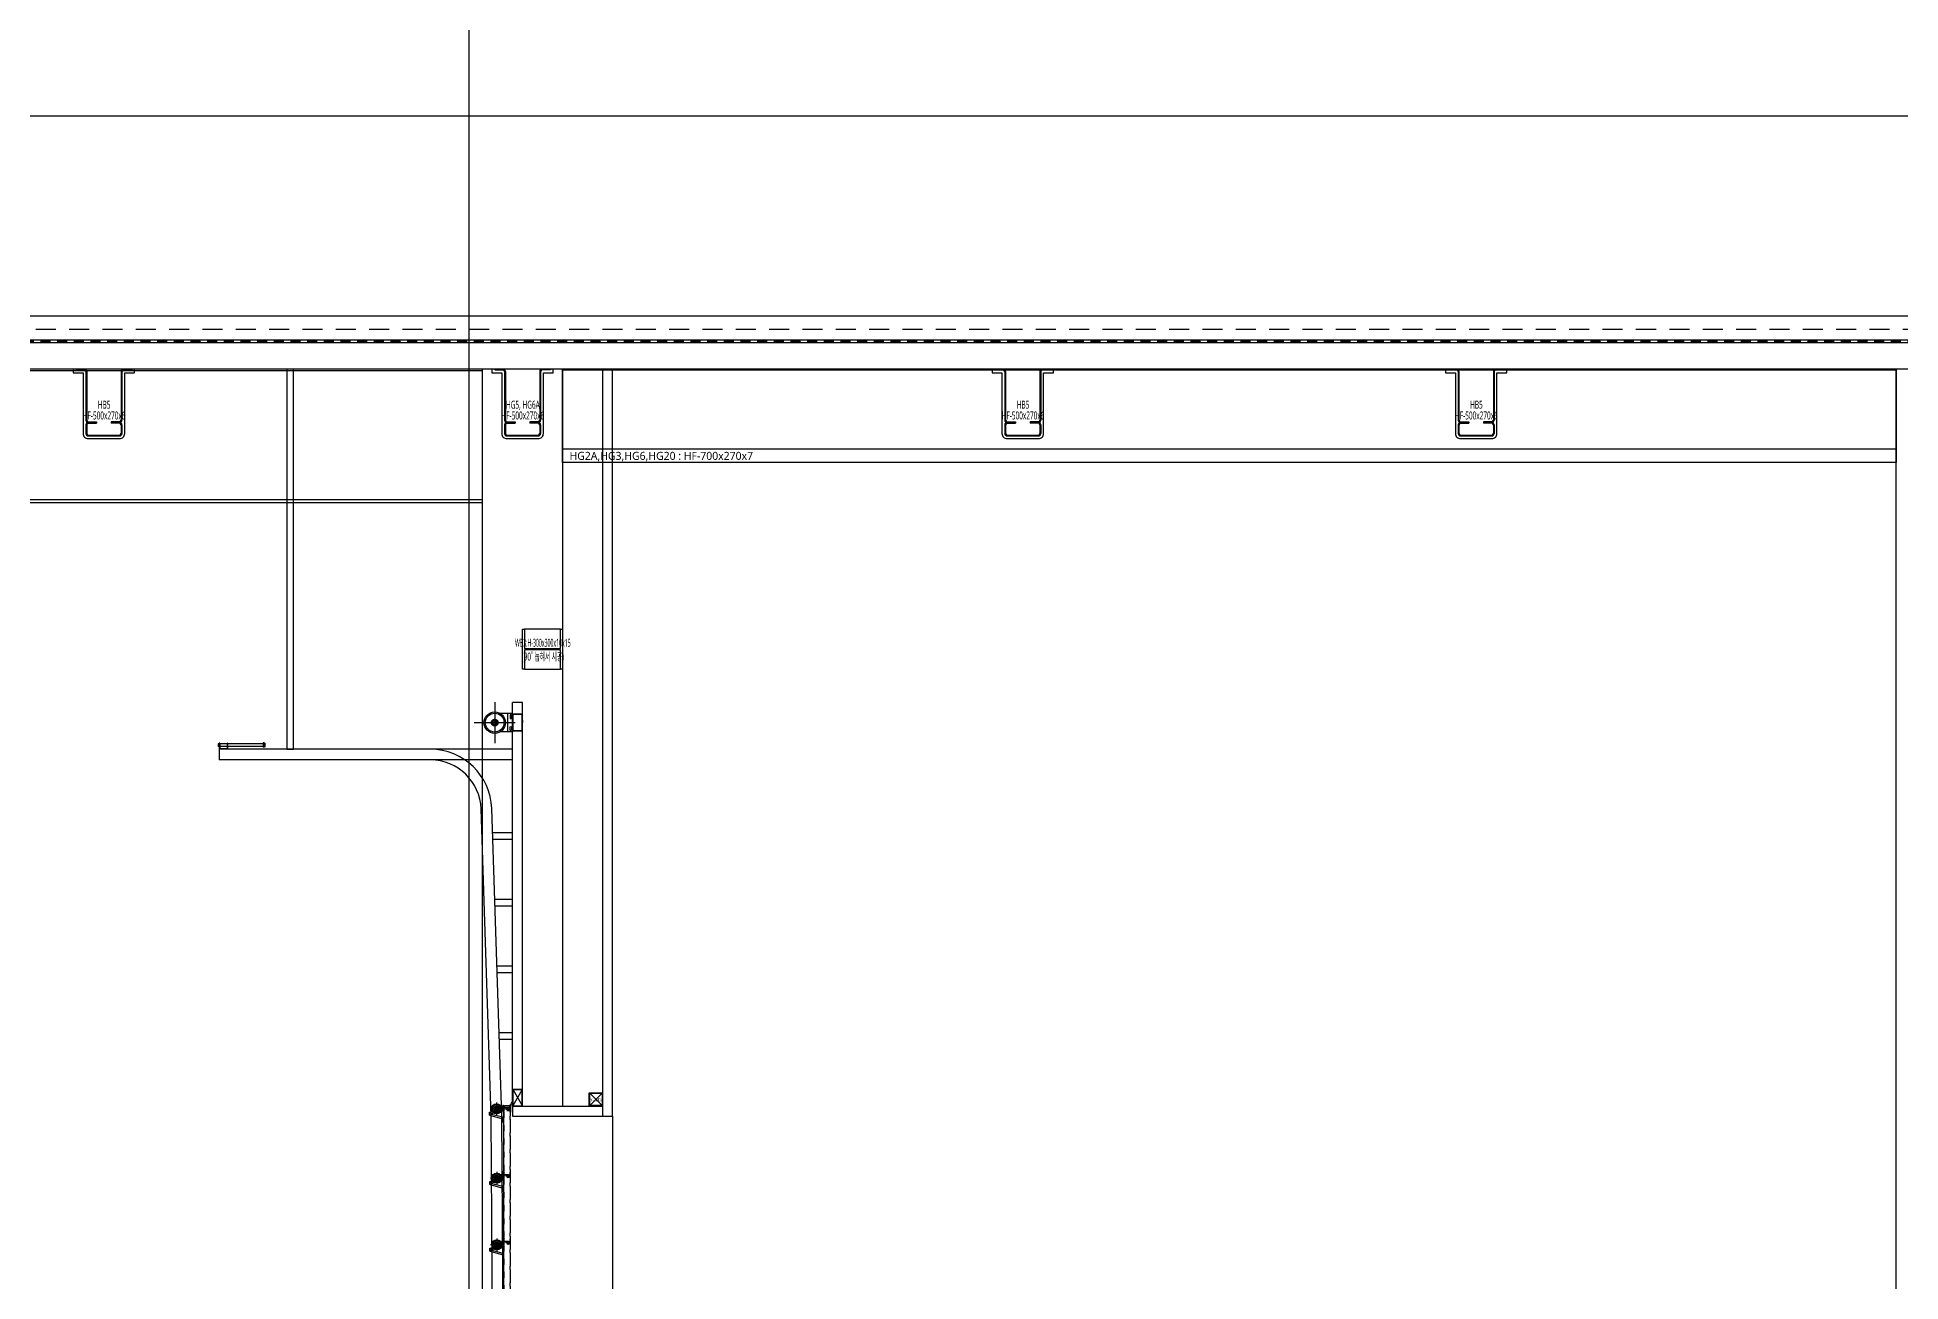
# Model space of a CAD drawing. Header units: millimetres. Extents: x 35054840 to 35483341, y -1288013 to -991013.
# Drawn here: x 35306497 to 35320471, y -1184534 to -1175205 of the extents above; entities that cross this region are included whole.
import ezdxf
from ezdxf.enums import TextEntityAlignment as Align

# ---------------------------------------------------------------- set-up
doc = ezdxf.new("R2010")
doc.units = ezdxf.units.MM
doc.header["$LTSCALE"] = 1000
doc.header["$MEASUREMENT"] = 0
doc.header["$PDSIZE"] = -10
for name, pattern in [('CEN', [62, 60, -1, 0, -1]), ('CONTIN', [0]), ('HID', [2.5, 1.5, -1]), ('HIDDEN', [2, 1, -1])]:
    doc.linetypes.add(name, pattern=pattern)
doc.layers.get('0').update_dxf_attribs({"linetype": 'CONTINUOUS'})
doc.layers.get('Defpoints').update_dxf_attribs({"color": 161, "linetype": 'CONTINUOUS'})
for name, color, linetype in [('0 그라스울패널', 7, 'CONTINUOUS'), ('1', 1, 'CONTIN'), ('8', 8, 'CONTINUOUS'), ('cen', 1, 'CONTINUOUS'), ('con', 2, 'CONTINUOUS'), ('DIM', 7, 'CONTINUOUS'), ('ELE-8', 8, 'CONTINUOUS'), ('ELE5', 254, 'CONTINUOUS'), ('ELE6', 8, 'CONTINUOUS'), ('FIN(내화피복)', 8, 'CONTINUOUS'), ('FIN(아스콘)', 3, 'CONTINUOUS'), ('FIN(패널-T75 글라스울)', 6, 'CONTINUOUS'), ('HF', 3, 'CONTINUOUS'), ('ohdoor-1', 5, 'CONTINUOUS'), ('PANEL', 9, 'CONTINUOUS'), ('S-SBEAM-HF', 4, 'CONTINUOUS'), ('S-SGIRDER-HF', 3, 'CONTINUOUS'), ('SASAC 도면번호', 6, 'CONTINUOUS'), ('STEEL', 5, 'CONTINUOUS'), ('stl', 3, 'CONTINUOUS'), ('WID', 7, 'CONTINUOUS'), ('wire-meshes', 1, 'CONTINUOUS'), ('XR-단면도$0$㈜SE&C 기둥', 2, 'CONTINUOUS'), ('방수', 8, 'HIDDEN'), ('오버헤드 FR', 7, 'CONTINUOUS')]:
    doc.layers.add(name, color=color, linetype=linetype)
doc.styles.add('TE', font='malgun_0.ttf')

# ---------------------------------------------------------------- blocks, each defined once
blk = doc.blocks.new('sdfsgdfdfg')
at = {"layer": 'cen', "ltscale": 0.1}
blk.add_line((34667649, -327809), (34667649, -240916), dxfattribs=at)
at = {"layer": 'cen', "ltscale": 5}
blk.add_line((34536435, -250709), (34739302, -250709), dxfattribs=at)
blk = doc.blocks.new('종단면도_지붕')
at = {"ltscale": 0.1}
h = blk.add_hatch(dxfattribs=at)
h.set_pattern_fill('ANSI31', color=256)
h.set_pattern_definition([(45, (0, 0), (-0.0883883476483, 0.0883883476483), [])])
edge = h.paths.add_edge_path()
edge.add_line((34423660, -251809), (34442535, -251809))
edge.add_line((34442535, -251908), (34442535, -251809))
edge.add_line((34442535, -251908), (34442935, -251908))
edge.add_line((34442935, -251908), (34442935, -251809))
edge.add_line((34442935, -251809), (34528395, -251809))
at = {"layer": 'con', "ltscale": 0.1}
for points in [[(34528735, -251039), (34528735, -250309), (34528935, -250309), (34528935, -253009), (34528635, -253009), (34528635, -252209), (34422985, -252209), (34422985, -250359), (34423185, -250359), (34423185, -251039)], [(34423185, -251167), (34423185, -252009), (34528735, -252009), (34528735, -251167)]]:
    blk.add_lwpolyline(points, dxfattribs=at)
at = {"layer": 'ELE-8', "ltscale": 0.1}
for points in [[(34423206, -250309), (34528735, -250309)], [(34423225, -251989), (34528695, -251989)]]:
    blk.add_lwpolyline(points, dxfattribs=at)
at = {"layer": 'FIN(아스콘)'}
blk.add_lwpolyline([(34423205, -251809), (34442535, -251809), (34442535, -251908), (34442935, -251908), (34442935, -251809), (34528395, -251809), (34528395, -251909), (34528595, -251909), (34528595, -251809), (34528715, -251809)], dxfattribs=at)
at = {"layer": 'wire-meshes', "linetype": 'HID', "ltscale": 0.1}
blk.add_lwpolyline([(34442935, -251909), (34528395, -251909)], dxfattribs=at)
at = {"layer": '방수', "linetype": 'HID', "ltscale": 0.05}
blk.add_lwpolyline([(34423195, -251974), (34423220, -251999), (34528700, -251999), (34528725, -251974), (34528725, -251173)], dxfattribs=at)
blk = doc.blocks.new('*U181')
at = {"layer": 'ELE6', "ltscale": 0.1}
for p, q in [((16275, -12), (0, -12)), ((16275, -980), (0, -980))]:
    blk.add_line(p, q, dxfattribs=at)
blk.add_lwpolyline([(0, -1000), (16275, -1000), (16275, 0), (0, 0)], close=True, dxfattribs=at)
blk = doc.blocks.new('*U183')
at = {"layer": 'ELE6', "ltscale": 0.1}
for p, q in [((10000, -7), (0, -7)), ((10000, -600), (0, -600))]:
    blk.add_line(p, q, dxfattribs=at)
blk.add_lwpolyline([(10000, -700), (0, -700), (0, 0), (10000, 0)], close=True, dxfattribs=at)
at = {"layer": 'Defpoints', "style": 'TE'}
blk.add_text('HG2A,HG3,HG6,HG20 : HF-700x270x7', height=60, dxfattribs=at).set_placement((740, -650), align=Align.MIDDLE_CENTER)
blk = doc.blocks.new('*U58')
at = {"layer": 'Defpoints'}
blk.add_point((0, 0), dxfattribs=at)
at = {"layer": 'HF', "color": 0, "linetype": 'ByBlock'}
for p, q in [((-209, 0), (-147, 0)), ((-209, 0), (-209, -6)), ((209, 0), (147, 0)), ((209, 0), (209, -6)), ((-209, -6), (-147, -6)), ((-135, -18), (-135, -382)), ((-129, -18), (-129, -382)), ((129, -18), (129, -382)), ((135, -18), (135, -382)), ((209, -6), (147, -6)), ((-135, -418), (-135, -482)), ((-129, -418), (-129, -482)), ((-117, -394), (-55, -394)), ((-117, -400), (-55, -400)), ((-117, -406), (-55, -406)), ((-55, -394), (-55, -400)), ((-55, -400), (-55, -406)), ((117, -394), (55, -394)), ((55, -394), (55, -400)), ((117, -400), (55, -400)), ((55, -400), (55, -406)), ((117, -406), (55, -406)), ((129, -418), (129, -482)), ((135, -418), (135, -482)), ((-117, -494), (117, -494)), ((-117, -500), (117, -500))]:
    blk.add_line(p, q, dxfattribs=at)
for centre, radius, start, end in [((-147, -18), 18, 0, 90), ((-147, -18), 12, 0, 90), ((147, -18), 18, 90, 180), ((147, -18), 12, 90, 180), ((-117, -382), 18, 180, 270), ((-117, -418), 18, 90, 180), ((-117, -382), 12, 180, 270), ((-117, -418), 12, 90, 180), ((117, -382), 12, 270, 360), ((117, -382), 18, 270, 360), ((117, -418), 18, 0, 90), ((117, -418), 12, 0, 90), ((-117, -482), 18, 180, 270), ((-117, -482), 12, 180, 270), ((117, -482), 12, 270, 360), ((117, -482), 18, 270, 360)]:
    blk.add_arc(centre, radius, start, end, dxfattribs=at)
blk = doc.blocks.new('HB5')
at = {"layer": 'S-SBEAM-HF'}
blk.add_blockref('*U58', (0, 0), dxfattribs=at)
at = {"layer": 'Defpoints', "style": 'TE', "width": 0.5}
for s, p in [('HB5', (2, -266)), ('HF-500x270x6', (2, -347))]:
    blk.add_text(s, height=60, dxfattribs=at).set_placement(p, align=Align.MIDDLE_CENTER)
blk = doc.blocks.new('*U45')
at = {"layer": 'Defpoints'}
blk.add_point((0, 0), dxfattribs=at)
at = {"layer": 'HF', "color": 0, "linetype": 'ByBlock'}
for p, q in [((-209, 0), (-147, 0)), ((-209, 0), (-209, -6)), ((209, 0), (147, 0)), ((209, 0), (209, -6)), ((-209, -6), (-147, -6)), ((-135, -18), (-135, -382)), ((-129, -18), (-129, -382)), ((129, -18), (129, -382)), ((135, -18), (135, -382)), ((209, -6), (147, -6)), ((-135, -418), (-135, -482)), ((-129, -418), (-129, -482)), ((-117, -394), (-55, -394)), ((-117, -400), (-55, -400)), ((-117, -406), (-55, -406)), ((-55, -394), (-55, -400)), ((-55, -400), (-55, -406)), ((117, -394), (55, -394)), ((55, -394), (55, -400)), ((117, -400), (55, -400)), ((55, -400), (55, -406)), ((117, -406), (55, -406)), ((129, -418), (129, -482)), ((135, -418), (135, -482)), ((-117, -494), (117, -494)), ((-117, -500), (117, -500))]:
    blk.add_line(p, q, dxfattribs=at)
for centre, radius, start, end in [((-147, -18), 18, 0, 90), ((-147, -18), 12, 0, 90), ((147, -18), 18, 90, 180), ((147, -18), 12, 90, 180), ((-117, -382), 18, 180, 270), ((-117, -418), 18, 90, 180), ((-117, -382), 12, 180, 270), ((-117, -418), 12, 90, 180), ((117, -382), 12, 270, 360), ((117, -382), 18, 270, 360), ((117, -418), 18, 0, 90), ((117, -418), 12, 0, 90), ((-117, -482), 18, 180, 270), ((-117, -482), 12, 180, 270), ((117, -482), 12, 270, 360), ((117, -482), 18, 270, 360)]:
    blk.add_arc(centre, radius, start, end, dxfattribs=at)
blk = doc.blocks.new('HG5')
at = {"layer": 'S-SGIRDER-HF', "ltscale": 0.1}
blk.add_blockref('*U45', (0, 0), dxfattribs=at)
at = {"layer": 'Defpoints', "style": 'TE', "width": 0.5}
for s, p in [('HG5, HG6A', (2, -266)), ('HF-500x270x6', (2, -347))]:
    blk.add_text(s, height=60, dxfattribs=at).set_placement(p, align=Align.MIDDLE_CENTER)
blk = doc.blocks.new('*U276')
at = {"layer": 'Defpoints'}
for p, q in [((-150, 135), (-150, -135)), ((-5, 0), (5, 0)), ((150, -135), (150, 135))]:
    blk.add_line(p, q, dxfattribs=at)
at = {"layer": 'STEEL', "color": 0, "linetype": 'ByBlock', "ltscale": 0.5}
for p, q in [((-5, 135), (-150, 135)), ((-5, -135), (-5, 135)), ((150, 135), (5, 135)), ((5, 135), (5, -135)), ((-150, -135), (-5, -135)), ((5, -135), (150, -135))]:
    blk.add_line(p, q, dxfattribs=at)
for points in [[(-150, 135), (-150, 150), (150, 150), (150, 135)], [(150, -135), (150, -150), (-150, -150), (-150, -135)]]:
    blk.add_lwpolyline(points, dxfattribs=at)
blk = doc.blocks.new('WB3')
at = {"layer": 'stl', "rotation": 90}
blk.add_blockref('*U276', (0, 0), dxfattribs=at)
at = {"layer": 'Defpoints', "style": 'TE'}
for s, width, p in [('WB3:H-300x300x10x15', 0.4, (2, 49)), ('(90˚ 눕혀서 시공)', 0.5, (2, -55))]:
    blk.add_text(s, height=60, dxfattribs=dict(at, width=width)).set_placement(p, align=Align.MIDDLE_CENTER)
blk = doc.blocks.new('*X40')
at = {"color": 0}
for p, q in [((112, 375), (114, 377)), ((112, 375), (114, 377)), ((112, 375), (114, 377)), ((112, 375), (114, 377)), ((112, 375), (114, 377)), ((112, 376), (114, 377)), ((112, 376), (113, 377)), ((112, 376), (113, 377)), ((112, 376), (113, 377)), ((112, 376), (113, 377)), ((112, 376), (113, 377)), ((112, 377), (113, 377)), ((114, 375), (112, 377)), ((114, 375), (112, 377)), ((114, 375), (112, 376)), ((114, 375), (112, 376)), ((114, 375), (112, 376)), ((114, 375), (112, 376)), ((113, 375), (112, 376)), ((113, 375), (112, 376)), ((113, 375), (112, 375)), ((113, 375), (112, 375)), ((113, 375), (112, 375)), ((112, 375), (112, 375)), ((113, 375), (116, 377)), ((113, 375), (115, 377)), ((113, 375), (115, 377)), ((113, 375), (115, 377)), ((113, 375), (115, 377)), ((113, 375), (115, 377)), ((115, 375), (113, 377)), ((115, 375), (113, 377)), ((115, 375), (113, 377)), ((115, 375), (113, 377)), ((115, 375), (113, 377)), ((115, 375), (113, 377)), ((114, 375), (116, 377)), ((114, 375), (116, 377)), ((114, 375), (116, 377)), ((114, 375), (116, 377)), ((114, 375), (116, 377)), ((117, 375), (114, 377)), ((116, 375), (114, 377)), ((116, 375), (114, 377)), ((116, 375), (114, 377)), ((116, 375), (114, 377)), ((116, 375), (114, 377)), ((115, 375), (117, 377)), ((115, 375), (117, 377)), ((115, 375), (117, 377)), ((115, 375), (117, 377)), ((115, 375), (117, 377)), ((115, 375), (117, 377)), ((117, 375), (115, 377)), ((117, 375), (115, 377)), ((117, 375), (115, 377)), ((117, 375), (115, 377)), ((117, 375), (115, 377)), ((116, 375), (119, 377)), ((116, 375), (118, 377)), ((116, 375), (118, 377)), ((116, 375), (118, 377)), ((116, 375), (118, 377)), ((116, 375), (118, 377)), ((118, 375), (116, 377)), ((118, 375), (116, 377)), ((118, 375), (116, 377)), ((118, 375), (116, 377)), ((118, 375), (116, 377)), ((118, 375), (116, 377)), ((117, 375), (119, 377)), ((117, 375), (119, 377)), ((117, 375), (119, 377)), ((117, 375), (119, 377)), ((117, 375), (119, 377)), ((120, 375), (117, 377)), ((119, 375), (117, 377)), ((119, 375), (117, 377)), ((119, 375), (117, 377)), ((119, 375), (117, 377)), ((119, 375), (117, 377)), ((118, 375), (120, 377)), ((118, 375), (120, 377)), ((118, 375), (120, 377)), ((118, 375), (120, 377)), ((118, 375), (120, 377)), ((118, 375), (120, 377)), ((120, 375), (118, 377)), ((120, 375), (118, 377)), ((120, 375), (118, 377)), ((120, 375), (118, 377)), ((120, 375), (118, 377)), ((119, 375), (122, 377)), ((119, 375), (121, 377)), ((119, 375), (121, 377)), ((119, 375), (121, 377)), ((119, 375), (121, 377)), ((119, 375), (121, 377)), ((121, 375), (119, 377)), ((121, 375), (119, 377)), ((121, 375), (119, 377)), ((121, 375), (119, 377)), ((121, 375), (119, 377)), ((121, 375), (119, 377)), ((120, 375), (122, 377)), ((120, 375), (122, 377)), ((120, 375), (122, 377)), ((120, 375), (122, 377)), ((120, 375), (122, 377)), ((123, 375), (120, 377)), ((122, 375), (120, 377)), ((122, 375), (120, 377)), ((122, 375), (120, 377)), ((122, 375), (120, 377)), ((122, 375), (120, 377)), ((121, 375), (123, 377)), ((121, 375), (123, 377)), ((121, 375), (123, 377)), ((121, 375), (123, 377)), ((121, 375), (123, 377)), ((121, 375), (123, 377)), ((123, 375), (121, 377)), ((123, 375), (121, 377)), ((123, 375), (121, 377)), ((123, 375), (121, 377)), ((123, 375), (121, 377)), ((122, 375), (125, 377)), ((122, 375), (124, 377)), ((122, 375), (124, 377)), ((122, 375), (124, 377)), ((122, 375), (124, 377)), ((122, 375), (124, 377)), ((124, 375), (122, 377)), ((124, 375), (122, 377)), ((124, 375), (122, 377)), ((124, 375), (122, 377)), ((124, 375), (122, 377)), ((124, 375), (122, 377)), ((123, 375), (125, 377)), ((123, 375), (125, 377)), ((123, 375), (125, 377)), ((123, 375), (125, 377)), ((123, 375), (125, 377)), ((126, 375), (123, 377)), ((125, 375), (123, 377)), ((125, 375), (123, 377)), ((125, 375), (123, 377)), ((125, 375), (123, 377)), ((125, 375), (123, 377)), ((124, 375), (126, 377)), ((124, 375), (126, 377)), ((124, 375), (126, 377)), ((124, 375), (126, 377)), ((124, 375), (126, 377)), ((124, 375), (126, 377)), ((126, 375), (124, 377)), ((126, 375), (124, 377)), ((126, 375), (124, 377)), ((126, 375), (124, 377)), ((126, 375), (124, 377)), ((125, 375), (127, 377)), ((125, 375), (127, 377)), ((125, 375), (127, 377)), ((125, 375), (127, 377)), ((125, 375), (127, 377)), ((125, 375), (128, 377)), ((127, 375), (125, 377)), ((127, 375), (125, 377)), ((127, 375), (125, 377)), ((127, 375), (125, 377)), ((127, 375), (125, 377)), ((127, 375), (125, 377)), ((126, 375), (128, 377)), ((126, 375), (128, 377)), ((126, 375), (128, 377)), ((126, 375), (128, 377)), ((126, 375), (128, 377)), ((128, 375), (126, 377)), ((128, 375), (126, 377)), ((128, 375), (126, 377)), ((128, 375), (126, 377)), ((128, 375), (126, 377)), ((129, 375), (126, 377)), ((127, 375), (129, 377)), ((127, 375), (129, 377)), ((127, 375), (129, 377)), ((127, 375), (129, 377)), ((127, 375), (129, 377)), ((127, 375), (129, 377)), ((129, 375), (127, 377)), ((129, 375), (127, 377)), ((129, 375), (127, 377)), ((129, 375), (127, 377)), ((129, 375), (127, 377)), ((128, 375), (130, 377)), ((128, 375), (130, 377)), ((128, 375), (130, 377)), ((128, 375), (130, 377)), ((128, 375), (130, 377)), ((130, 375), (128, 377)), ((130, 375), (128, 377)), ((130, 375), (128, 377)), ((130, 375), (128, 377)), ((130, 375), (128, 377)), ((130, 375), (128, 377)), ((129, 375), (131, 377)), ((129, 375), (131, 377)), ((129, 375), (131, 377)), ((129, 375), (131, 377)), ((129, 375), (131, 377)), ((129, 375), (131, 377)), ((131, 375), (129, 377)), ((131, 375), (129, 377)), ((131, 375), (129, 377)), ((131, 375), (129, 377)), ((131, 375), (129, 377)), ((132, 375), (129, 377)), ((130, 375), (132, 377)), ((130, 375), (132, 377)), ((130, 375), (132, 377)), ((130, 375), (132, 377)), ((130, 375), (132, 377)), ((130, 375), (132, 377)), ((132, 375), (130, 377)), ((132, 375), (130, 377)), ((132, 375), (130, 377)), ((132, 375), (130, 377)), ((132, 375), (130, 377)), ((131, 375), (133, 377)), ((131, 375), (133, 377)), ((131, 375), (133, 377)), ((131, 375), (133, 377)), ((131, 375), (133, 377)), ((133, 375), (131, 377)), ((133, 375), (131, 377)), ((133, 375), (131, 377)), ((133, 375), (131, 377)), ((133, 375), (131, 377)), ((133, 375), (131, 377)), ((132, 375), (134, 377)), ((132, 375), (134, 377)), ((132, 375), (134, 377)), ((132, 375), (134, 377)), ((132, 375), (134, 377)), ((132, 375), (134, 377)), ((134, 375), (132, 377)), ((134, 375), (132, 377)), ((134, 375), (132, 377)), ((134, 375), (132, 377)), ((134, 375), (132, 377)), ((135, 375), (132, 377)), ((133, 375), (135, 377)), ((133, 375), (135, 377)), ((133, 375), (135, 377)), ((133, 375), (135, 377)), ((133, 375), (135, 377)), ((133, 375), (135, 377)), ((135, 375), (133, 377)), ((135, 375), (133, 377)), ((135, 375), (133, 377)), ((135, 375), (133, 377)), ((135, 375), (133, 377)), ((134, 375), (136, 377)), ((134, 375), (136, 377)), ((134, 375), (136, 377)), ((134, 375), (136, 377)), ((134, 375), (136, 377)), ((136, 375), (134, 377)), ((136, 375), (134, 377)), ((136, 375), (134, 377)), ((136, 375), (134, 377)), ((136, 375), (134, 377)), ((136, 375), (134, 377)), ((135, 375), (137, 377)), ((135, 375), (137, 377)), ((135, 375), (137, 377)), ((135, 375), (137, 377)), ((137, 375), (135, 377)), ((137, 375), (135, 377)), ((137, 375), (135, 377)), ((137, 375), (135, 377)), ((137, 375), (135, 377)), ((137, 375), (135, 377)), ((135, 375), (137, 376)), ((135, 375), (137, 376)), ((137, 376), (136, 377)), ((137, 376), (136, 377)), ((137, 376), (136, 377)), ((137, 376), (136, 377)), ((137, 376), (136, 377)), ((136, 375), (137, 376)), ((136, 375), (137, 376)), ((136, 375), (137, 376)), ((136, 375), (137, 376)), ((136, 375), (137, 375)), ((136, 375), (137, 375)), ((137, 376), (137, 377)), ((137, 377), (137, 377)), ((137, 375), (137, 375)), ((137, 375), (137, 375))]:
    blk.add_line(p, q, dxfattribs=at)
blk = doc.blocks.new('*X39')
at = {"color": 0}
for p, q in [((587, 375), (589, 377)), ((587, 375), (589, 377)), ((587, 375), (589, 377)), ((587, 375), (589, 377)), ((587, 375), (589, 377)), ((587, 375), (588, 377)), ((587, 375), (588, 377)), ((587, 376), (588, 377)), ((587, 376), (588, 377)), ((587, 376), (588, 377)), ((587, 376), (588, 377)), ((587, 376), (587, 377)), ((587, 377), (587, 377)), ((587, 377), (587, 377)), ((589, 375), (587, 377)), ((589, 375), (587, 377)), ((589, 375), (587, 377)), ((589, 375), (587, 377)), ((589, 375), (587, 377)), ((589, 375), (587, 376)), ((588, 375), (587, 376)), ((588, 375), (587, 376)), ((588, 375), (587, 376)), ((588, 375), (587, 376)), ((588, 375), (587, 375)), ((587, 375), (587, 375)), ((587, 375), (587, 375)), ((587, 375), (587, 375)), ((587, 375), (587, 375)), ((588, 375), (591, 377)), ((588, 375), (590, 377)), ((588, 375), (590, 377)), ((588, 375), (590, 377)), ((588, 375), (590, 377)), ((588, 375), (590, 377)), ((590, 375), (588, 377)), ((590, 375), (588, 377)), ((590, 375), (588, 377)), ((590, 375), (588, 377)), ((590, 375), (588, 377)), ((590, 375), (588, 377)), ((589, 375), (591, 377)), ((589, 375), (591, 377)), ((589, 375), (591, 377)), ((589, 375), (591, 377)), ((589, 375), (591, 377)), ((592, 375), (589, 377)), ((591, 375), (589, 377)), ((591, 375), (589, 377)), ((591, 375), (589, 377)), ((591, 375), (589, 377)), ((591, 375), (589, 377)), ((590, 375), (592, 377)), ((590, 375), (592, 377)), ((590, 375), (592, 377)), ((590, 375), (592, 377)), ((590, 375), (592, 377)), ((590, 375), (592, 377)), ((592, 375), (590, 377)), ((592, 375), (590, 377)), ((592, 375), (590, 377)), ((592, 375), (590, 377)), ((592, 375), (590, 377)), ((591, 375), (594, 377)), ((591, 375), (593, 377)), ((591, 375), (593, 377)), ((591, 375), (593, 377)), ((591, 375), (593, 377)), ((591, 375), (593, 377)), ((593, 375), (591, 377)), ((593, 375), (591, 377)), ((593, 375), (591, 377)), ((593, 375), (591, 377)), ((593, 375), (591, 377)), ((593, 375), (591, 377)), ((592, 375), (594, 377)), ((592, 375), (594, 377)), ((592, 375), (594, 377)), ((592, 375), (594, 377)), ((592, 375), (594, 377)), ((595, 375), (592, 377)), ((594, 375), (592, 377)), ((594, 375), (592, 377)), ((594, 375), (592, 377)), ((594, 375), (592, 377)), ((594, 375), (592, 377)), ((593, 375), (595, 377)), ((593, 375), (595, 377)), ((593, 375), (595, 377)), ((593, 375), (595, 377)), ((593, 375), (595, 377)), ((593, 375), (595, 377)), ((595, 375), (593, 377)), ((595, 375), (593, 377)), ((595, 375), (593, 377)), ((595, 375), (593, 377)), ((595, 375), (593, 377)), ((594, 375), (597, 377)), ((594, 375), (596, 377)), ((594, 375), (596, 377)), ((594, 375), (596, 377)), ((594, 375), (596, 377)), ((594, 375), (596, 377)), ((596, 375), (594, 377)), ((596, 375), (594, 377)), ((596, 375), (594, 377)), ((596, 375), (594, 377)), ((596, 375), (594, 377)), ((596, 375), (594, 377)), ((595, 375), (597, 377)), ((595, 375), (597, 377)), ((595, 375), (597, 377)), ((595, 375), (597, 377)), ((595, 375), (597, 377)), ((598, 375), (595, 377)), ((597, 375), (595, 377)), ((597, 375), (595, 377)), ((597, 375), (595, 377)), ((597, 375), (595, 377)), ((597, 375), (595, 377)), ((596, 375), (598, 377)), ((596, 375), (598, 377)), ((596, 375), (598, 377)), ((596, 375), (598, 377)), ((596, 375), (598, 377)), ((596, 375), (598, 377)), ((598, 375), (596, 377)), ((598, 375), (596, 377)), ((598, 375), (596, 377)), ((598, 375), (596, 377)), ((598, 375), (596, 377)), ((597, 375), (600, 377)), ((597, 375), (599, 377)), ((597, 375), (599, 377)), ((597, 375), (599, 377)), ((597, 375), (599, 377)), ((597, 375), (599, 377)), ((599, 375), (597, 377)), ((599, 375), (597, 377)), ((599, 375), (597, 377)), ((599, 375), (597, 377)), ((599, 375), (597, 377)), ((599, 375), (597, 377)), ((598, 375), (600, 377)), ((598, 375), (600, 377)), ((598, 375), (600, 377)), ((598, 375), (600, 377)), ((598, 375), (600, 377)), ((600, 375), (598, 377)), ((600, 375), (598, 377)), ((600, 375), (598, 377)), ((600, 375), (598, 377)), ((600, 375), (598, 377)), ((601, 375), (598, 377)), ((599, 375), (601, 377)), ((599, 375), (601, 377)), ((599, 375), (601, 377)), ((599, 375), (601, 377)), ((599, 375), (601, 377)), ((599, 375), (601, 377)), ((601, 375), (599, 377)), ((601, 375), (599, 377)), ((601, 375), (599, 377)), ((601, 375), (599, 377)), ((601, 375), (599, 377)), ((600, 375), (602, 377)), ((600, 375), (602, 377)), ((600, 375), (602, 377)), ((600, 375), (602, 377)), ((600, 375), (602, 377)), ((600, 375), (603, 377)), ((602, 375), (600, 377)), ((602, 375), (600, 377)), ((602, 375), (600, 377)), ((602, 375), (600, 377)), ((602, 375), (600, 377)), ((602, 375), (600, 377)), ((601, 375), (603, 377)), ((601, 375), (603, 377)), ((601, 375), (603, 377)), ((601, 375), (603, 377)), ((601, 375), (603, 377)), ((603, 375), (601, 377)), ((603, 375), (601, 377)), ((603, 375), (601, 377)), ((603, 375), (601, 377)), ((603, 375), (601, 377)), ((604, 375), (601, 377)), ((602, 375), (604, 377)), ((602, 375), (604, 377)), ((602, 375), (604, 377)), ((602, 375), (604, 377)), ((602, 375), (604, 377)), ((602, 375), (604, 377)), ((604, 375), (602, 377)), ((604, 375), (602, 377)), ((604, 375), (602, 377)), ((604, 375), (602, 377)), ((604, 375), (602, 377)), ((603, 375), (605, 377)), ((603, 375), (605, 377)), ((603, 375), (605, 377)), ((603, 375), (605, 377)), ((603, 375), (605, 377)), ((605, 375), (603, 377)), ((605, 375), (603, 377)), ((605, 375), (603, 377)), ((605, 375), (603, 377)), ((605, 375), (603, 377)), ((605, 375), (603, 377)), ((604, 375), (606, 377)), ((604, 375), (606, 377)), ((604, 375), (606, 377)), ((604, 375), (606, 377)), ((604, 375), (606, 377)), ((604, 375), (606, 377)), ((606, 375), (604, 377)), ((606, 375), (604, 377)), ((606, 375), (604, 377)), ((606, 375), (604, 377)), ((606, 375), (604, 377)), ((607, 375), (604, 377)), ((605, 375), (607, 377)), ((605, 375), (607, 377)), ((605, 375), (607, 377)), ((605, 375), (607, 377)), ((605, 375), (607, 377)), ((605, 375), (607, 377)), ((607, 375), (605, 377)), ((607, 375), (605, 377)), ((607, 375), (605, 377)), ((607, 375), (605, 377)), ((607, 375), (605, 377)), ((606, 375), (608, 377)), ((606, 375), (608, 377)), ((606, 375), (608, 377)), ((606, 375), (608, 377)), ((606, 375), (608, 377)), ((608, 375), (606, 377)), ((608, 375), (606, 377)), ((608, 375), (606, 377)), ((608, 375), (606, 377)), ((608, 375), (606, 377)), ((608, 375), (606, 377)), ((607, 375), (609, 377)), ((607, 375), (609, 377)), ((607, 375), (609, 377)), ((607, 375), (609, 377)), ((607, 375), (609, 377)), ((607, 375), (609, 377)), ((609, 375), (607, 377)), ((609, 375), (607, 377)), ((609, 375), (607, 377)), ((609, 375), (607, 377)), ((609, 375), (607, 377)), ((610, 375), (607, 377)), ((608, 375), (610, 377)), ((608, 375), (610, 377)), ((608, 375), (610, 377)), ((608, 375), (610, 377)), ((608, 375), (610, 377)), ((608, 375), (610, 377)), ((610, 375), (608, 377)), ((610, 375), (608, 377)), ((610, 375), (608, 377)), ((610, 375), (608, 377)), ((610, 375), (608, 377)), ((609, 375), (611, 377)), ((609, 375), (611, 377)), ((609, 375), (611, 377)), ((609, 375), (611, 377)), ((611, 375), (609, 377)), ((611, 375), (609, 377)), ((611, 375), (609, 377)), ((611, 375), (609, 377)), ((611, 375), (609, 377)), ((611, 375), (609, 377)), ((610, 375), (611, 377)), ((611, 375), (610, 377)), ((611, 375), (610, 377)), ((611, 375), (610, 377)), ((611, 376), (610, 377)), ((611, 376), (610, 377)), ((611, 376), (610, 377)), ((610, 375), (611, 376)), ((610, 375), (611, 376)), ((610, 375), (611, 376)), ((610, 375), (611, 376)), ((610, 375), (611, 376)), ((611, 376), (611, 377)), ((611, 376), (611, 377)), ((611, 376), (611, 377)), ((611, 377), (611, 377)), ((611, 375), (611, 376)), ((611, 375), (611, 375)), ((611, 375), (611, 375)), ((611, 375), (611, 375)), ((611, 375), (611, 375))]:
    blk.add_line(p, q, dxfattribs=at)
blk = doc.blocks.new('OHD-550-S')
at = {"ltscale": 0.3}
h = blk.add_hatch(color=256, dxfattribs=at)
h.paths.add_polyline_path([(-8, -10), (-7, -10), (-7, -10, -0.183952), (-18, -10), (-18, -10), (-18, -10), (-18, 0), (-18, 0, -0.183952), (-7, 0), (-8, 0)])
h.paths.add_polyline_path([(-10, -4), (-10, -1, 0.353166), (-10, -1, 0.106822), (-16, -1, 0.353165), (-16, -1), (-16, -4, 0.414214), (-16, -4), (-10, -4, 0.414214)], flags=16)
h.paths.add_polyline_path([(-10, -6), (-16, -6, 0.414214), (-16, -6), (-16, -9, 0.353167), (-16, -9, 0.106822), (-10, -9, 0.353167), (-10, -9), (-10, -6, 0.414214)], flags=16)
h = blk.add_hatch(color=256, dxfattribs=at)
h.paths.add_polyline_path([(-8, -500), (-7, -500, -0.183952), (-18, -500), (-18, -500), (-18, -490), (-18, -490), (-18, -490, -0.183952), (-7, -490), (-7, -490), (-8, -490)])
h.paths.add_polyline_path([(-10, -496, 0.414214), (-10, -496), (-16, -496, 0.414214), (-16, -496), (-16, -499, 0.353166), (-16, -499, 0.106822), (-10, -499, 0.353167), (-10, -499)], flags=16)
h.paths.add_polyline_path([(-10, -494), (-10, -491, 0.353166), (-10, -491, 0.106822), (-16, -491, 0.353167), (-16, -491), (-16, -494, 0.414214), (-16, -494), (-10, -494, 0.414214)], flags=16)
h = blk.add_hatch(color=256, dxfattribs=at)
h.paths.add_polyline_path([(-4, -491), (-4, -491), (2, -491, -0.151824), (3, -493, -0.386669), (3, -496, -0.178134), (1, -496, -0.298755), (1, -492, 0.584984), (1, -492), (-2, -492, 0.709673), (-2, -492, -1.396457), (-7, -494), (-7, -494, -0.389014)])
h.paths.add_polyline_path([(2, -496, -0.329487), (2, -492, -0.09197), (3, -493, -0.386814), (2, -496, -0.102245)], flags=16)
for p, q in [((-18, -10), (-18, 0)), ((-18, 0), (-18, -10)), ((-18, 0), (-18, -10)), ((-18, -10), (-18, 0)), ((-8, -10), (-8, 0)), ((-8, 0), (-8, -10)), ((-8, 0), (-8, -10)), ((-8, -10), (-8, 0)), ((18, 10), (18, -15)), ((-18, -8), (-18, -2)), ((-18, -10), (-18, -10)), ((-8, -8), (-8, -2)), ((18, -15), (20, -15)), ((-30, -500), (-30, -469)), ((-18, -500), (-18, -490)), ((-18, -490), (-18, -500)), ((-18, -499), (-18, -490)), ((-18, -490), (-18, -499)), ((-18, -490), (-18, -499)), ((-18, -499), (-18, -490)), ((-18, -490), (-18, -490)), ((-18, -490), (-18, -490)), ((-18, -498), (-18, -492)), ((-8, -500), (-8, -490)), ((-8, -498), (-8, -492)), ((18, -489), (18, -464)), ((18, -464), (20, -464))]:
    blk.add_line(p, q)
at = {"layer": 'Defpoints', "color": 0, "linetype": 'ByBlock'}
for p in [(20, -170), (22, -170)]:
    blk.add_point(p, dxfattribs=at)
at = {"layer": 'PANEL'}
for p, q in [((-30, 0), (-30, -51)), ((-30, 0), (-18, 0)), ((-8, 0), (2, 0)), ((4, 10), (2, 0)), ((5, 10), (3, -1)), ((4, 10), (20, 10)), ((5, 10), (20, 10)), ((20, 10), (20, -17)), ((20, 10), (20, -17)), ((-30, -51), (-27, -53)), ((-30, -74), (-27, -72)), ((-30, -74), (-30, -176)), ((-29, -1), (-29, -50)), ((-29, -1), (-18, -1)), ((-29, -50), (-27, -52)), ((-29, -75), (-27, -72)), ((-29, -75), (-29, -175)), ((-27, -52), (-27, -72)), ((-27, -53), (-27, -72)), ((-18, -1), (-18, -10)), ((-8, -10), (-3, -10)), ((-7, -1), (3, -1)), ((-7, -1), (-7, -10)), ((-7, -10), (-3, -10)), ((-3, -10), (-3, -10)), ((20, -17), (18, -20)), ((18, -64), (18, -20)), ((20, -67), (18, -64)), ((20, -116), (18, -119)), ((18, -119), (18, -163)), ((20, -18), (19, -21)), ((19, -21), (19, -63)), ((20, -67), (19, -63)), ((20, -116), (19, -120)), ((19, -162), (19, -120)), ((20, -67), (20, -116)), ((20, -67), (20, -116)), ((-30, -176), (-27, -178)), ((-30, -199), (-27, -197)), ((-30, -199), (-30, -301)), ((-29, -175), (-27, -178)), ((-29, -200), (-27, -198)), ((-29, -200), (-29, -300)), ((-27, -178), (-27, -198)), ((-27, -178), (-27, -197)), ((20, -166), (18, -163)), ((20, -215), (18, -218)), ((18, -218), (18, -262)), ((20, -265), (18, -262)), ((20, -166), (19, -162)), ((20, -215), (19, -219)), ((19, -261), (19, -219)), ((20, -265), (19, -261)), ((20, -166), (20, -215)), ((20, -166), (20, -215)), ((20, -265), (20, -314)), ((20, -265), (20, -314)), ((-30, -301), (-27, -303)), ((-30, -324), (-27, -322)), ((-30, -324), (-30, -426)), ((-29, -300), (-27, -302)), ((-29, -325), (-27, -322)), ((-29, -325), (-29, -425)), ((-27, -302), (-27, -322)), ((-27, -303), (-27, -322)), ((20, -314), (18, -317)), ((18, -317), (18, -361)), ((20, -364), (18, -361)), ((20, -413), (18, -416)), ((18, -416), (18, -460)), ((20, -314), (19, -318)), ((19, -360), (19, -318)), ((20, -364), (19, -360)), ((20, -413), (19, -417)), ((19, -459), (19, -417)), ((20, -364), (20, -413)), ((20, -364), (20, -413)), ((-30, -426), (-27, -428)), ((-30, -449), (-27, -447)), ((-30, -449), (-30, -500)), ((-18, -500), (-30, -500)), ((-29, -425), (-27, -428)), ((-29, -450), (-27, -448)), ((-29, -450), (-29, -500)), ((-18, -500), (-29, -500)), ((-27, -428), (-27, -448)), ((-27, -428), (-27, -447)), ((-18, -490), (-18, -499)), ((-18, -500), (-18, -500)), ((-8, -490), (1, -490)), ((-8, -500), (-1, -500)), ((-7, -500), (-7, -490)), ((-7, -490), (1, -490)), ((-7, -500), (-2, -500)), ((-2, -496), (-2, -496)), ((1, -490), (2, -489)), ((1, -490), (2, -490)), ((20, -489), (2, -489)), ((20, -490), (2, -490)), ((20, -463), (18, -460)), ((20, -463), (19, -459)), ((20, -489), (20, -463)), ((20, -490), (20, -463))]:
    blk.add_line(p, q, dxfattribs=at)
blk.add_lwpolyline([(0, -495, -0.221108), (-1, -498, -0.414214), (-2, -500)], format="xyb", dxfattribs=at)
for centre, radius, start, end in [((0, -497), 1.9, 112.645, 142.9468), ((1, -498), 3.6, 115.3904, 141.0103), ((0, -495), 0.4, 42.9763, 132.7516), ((-1, -495), 0.25, 22.5673, 154.4616), ((-1, -499), 1, 270, 0), ((-5, -497), 5.15, 334.0173, 25.3584)]:
    blk.add_arc(centre, radius, start, end, dxfattribs=at)
at = {"layer": 'WID'}
for p, q in [((-18, -10), (-18, -10)), ((-7, -10), (-7, -10)), ((-18, -490), (-18, -490)), ((-7, -490), (-7, -490)), ((-4, -491), (-4, -491))]:
    blk.add_line(p, q, dxfattribs=at)
at = {"layer": 'WID', "color": 4}
for p, q in [((-4, -491), (2, -491)), ((-2, -492), (1, -492))]:
    blk.add_line(p, q, dxfattribs=at)
at = {"layer": 'WID'}
for points in [[(-10, -4, 0.414214), (-10, -4), (-10, -1, 0.353163), (-10, -1, 0.106823), (-16, -1, 0.353163), (-16, -1), (-16, -4, 0.414214), (-16, -4)], [(-10, -9, 0.353163), (-10, -9), (-10, -6, 0.414214), (-10, -6), (-16, -6, 0.414214), (-16, -6), (-16, -9, 0.353163), (-16, -9, 0.106823)], [(-10, -491, -0.353163), (-10, -491), (-10, -494, -0.414214), (-10, -494), (-16, -494, -0.414214), (-16, -494), (-16, -491, -0.353163), (-16, -491, -0.106823)], [(-10, -496, -0.414214), (-10, -496), (-10, -499, -0.353163), (-10, -499, -0.106823), (-16, -499, -0.353163), (-16, -499), (-16, -496, -0.414214), (-16, -496)]]:
    blk.add_lwpolyline(points, format="xyb", close=True, dxfattribs=at)
at = {"layer": 'WID', "color": 4}
blk.add_lwpolyline([(2, -491, -0.151824), (3, -493, -0.386669), (3, -496, -0.178134), (1, -496, -0.300876), (1, -492)], format="xyb", dxfattribs=at)
at = {"layer": 'WID'}
for centre, radius, start, end in [((-13, -14), 15.5, 69.1537, 110.8463), ((-13, 4), 15.5, 249.1537, 290.8463), ((-13, -504), 15.5, 69.1537, 110.8463), ((-13, -486), 15.5, 249.1537, 290.8463), ((-2, -492), 0.1, 90, 221.1373)]:
    blk.add_arc(centre, radius, start, end, dxfattribs=at)
at = {"layer": 'WID', "color": 4}
for centre, radius, start, end in [((-4, -494), 2.9, 90.5168, 42.0944), ((1, -492), 0.25, 335.1637, 90), ((4, -494), 3.11, 143.5272, 216.4728), ((0, -495), 3.6, 43.4913, 62.1162), ((1, -494), 2.14, 315.6901, 44.3099), ((2, -494), 2.3, 258.3241, 281.6759)]:
    blk.add_arc(centre, radius, start, end, dxfattribs=at)
at = {"extrusion": (0, 0, -1), "zscale": -1, "rotation": 270}
for name in ['*X40', '*X39']:
    blk.add_blockref(name, (-394, 122), dxfattribs=at)
blk = doc.blocks.new('STOPER')
at = {"layer": 'ohdoor-1'}
for p, q in [((-400, 58), (-400, 32)), ((-390, 68), (-379, 68)), ((-390, 22), (-379, 22)), ((-385, 68), (-385, 22)), ((-385, 60), (-385, 30)), ((-379, 68), (-379, 22)), ((-379, 60), (0, 60)), ((-379, 30), (0, 30)), ((0, 65), (0, 0)), ((0, 65), (5, 65)), ((0, 5), (90, 5)), ((0, 0), (90, 0)), ((5, 65), (5, 5)), ((5, 60), (85, 60)), ((5, 30), (85, 30)), ((85, 65), (85, 5)), ((85, 65), (90, 65)), ((90, 65), (90, 0)), ((90, 60), (100, 60)), ((90, 30), (100, 30)), ((100, 60), (100, 30))]:
    blk.add_line(p, q, dxfattribs=at)
for centre, start, end in [((-390, 58), 90, 180), ((-390, 32), 180, 270)]:
    blk.add_arc(centre, 10, start, end, dxfattribs=at)
blk = doc.blocks.new('11')
at = {"color": 7}
for p, q in [((5197, -25158.7), (5197, -25142.4)), ((5197, -25158.7), (5197, -25142.4)), ((5199, -25159.9), (5199, -25142.4)), ((5199, -25159.9), (5199, -25142.4)), ((5195.5, -25166.8), (5195.5, -25159.1)), ((5195.5, -25166.8), (5195.5, -25159.1)), ((5195.5, -25199.5), (5195.5, -25207.1)), ((5195.5, -25199.5), (5195.5, -25207.1)), ((5197, -25207.5), (5197, -25225.1)), ((5197, -25207.5), (5197, -25225.1)), ((5199, -25206.3), (5199, -25225.1)), ((5199, -25206.3), (5199, -25225.1))]:
    blk.add_line(p, q, dxfattribs=at)
at = {"color": 7, "linetype": 'CEN'}
for p, q in [((5197.4, -25141.9), (5198.5, -25141.9)), ((5197.4, -25141.9), (5198.5, -25141.9)), ((5197.4, -25225.5), (5198.5, -25225.5)), ((5197.4, -25225.5), (5198.5, -25225.5))]:
    blk.add_line(p, q, dxfattribs=at)
for p, q in [((5130.3, -25175.8), (5159.5, -25168.4)), ((5130.3, -25190.4), (5130.3, -25175.8)), ((5130.3, -25175.8), (5138.5, -25181.3)), ((5130.3, -25190.4), (5130.3, -25175.8)), ((5130.3, -25175.8), (5138.5, -25181.3)), ((5130.3, -25190.4), (5138.5, -25184.9)), ((5130.3, -25190.4), (5138.5, -25184.9)), ((5130.3, -25190.4), (5197, -25207.5)), ((5130.3, -25190.4), (5197, -25207.5)), ((5130.6, -25175.8), (5139.2, -25181.2)), ((5130.6, -25175.8), (5139.2, -25181.2)), ((5130.6, -25190.5), (5139.2, -25185)), ((5130.6, -25190.5), (5139.2, -25185)), ((5138.9, -25184.2), (5138.9, -25182.1)), ((5138.9, -25184.2), (5138.9, -25182.1)), ((5139.9, -25181.4), (5195.2, -25167.2)), ((5139.9, -25181.4), (5195.2, -25167.2)), ((5139.9, -25184.9), (5195.2, -25199.1)), ((5139.9, -25184.9), (5195.2, -25199.1)), ((5180.5, -25163), (5195.1, -25159.2)), ((5180.5, -25163), (5195.1, -25159.2)), ((5195.1, -25159.2), (5197, -25158.7)), ((5195.1, -25159.2), (5197, -25158.7)), ((5195.5, -25161.2), (5198.6, -25160.4)), ((5195.5, -25161.2), (5198.6, -25160.4)), ((5195.5, -25205.1), (5198.6, -25205.9)), ((5195.5, -25205.1), (5198.6, -25205.9))]:
    blk.add_line(p, q)
at = {"color": 7}
for centre, start, end in [((5197.4, -25142.4), 90, 180), ((5197.4, -25142.4), 90, 180), ((5198.5, -25142.4), 0, 90), ((5198.5, -25142.4), 0, 90), ((5197.4, -25225.1), 180, 270), ((5197.4, -25225.1), 180, 270), ((5198.5, -25225.1), 270, 0), ((5198.5, -25225.1), 270, 0)]:
    blk.add_arc(centre, 0.429, start, end, dxfattribs=at)
for centre, radius, start, end in [((5138.1, -25182.1), 0.858, 0, 56.06619), ((5138.1, -25182.1), 0.858, 0, 56.06619), ((5138.1, -25184.2), 0.858, 303.93381, 0), ((5139.6, -25180.5), 0.858, 236.06619, 284.37278), ((5139.6, -25180.5), 0.858, 236.06619, 284.37278), ((5195.1, -25166.8), 0.429, 284.37278, 0), ((5195.1, -25166.8), 0.429, 284.37278, 0), ((5195.1, -25199.5), 0.429, 0, 75.62722), ((5195.1, -25199.5), 0.429, 0, 75.62722), ((5198.5, -25159.9), 0.429, 284.37278, 0), ((5198.5, -25159.9), 0.429, 284.37278, 0), ((5198.5, -25206.3), 0.429, 0, 75.62722), ((5198.5, -25206.3), 0.429, 0, 75.62722)]:
    blk.add_arc(centre, radius, start, end)
blk = doc.blocks.new('roll')
at = {"color": 1}
for p, q in [((-13.4, 0), (13.1, 0)), ((-13.4, 0), (13.1, 0)), ((0, -13.8), (0, 15.1)), ((0, -13.8), (0, 15.1)), ((16.6, 13.9), (16.8, -18.4)), ((16.6, 13.9), (16.8, -18.4))]:
    blk.add_line(p, q, dxfattribs=at)
for p, q in [((7.9, -4.1), (28.4, 1.1)), ((7.9, -4.1), (28.4, 1.1)), ((9, -2.1), (25.7, 2.2)), ((9, -2.1), (25.7, 2.2)), ((24.9, 0.2), (26.9, 5)), ((24.9, 0.2), (26.9, 5)), ((27.2, 5.2), (27.8, 5.4)), ((27.2, 5.2), (27.8, 5.4)), ((28.4, 1.1), (28.3, 5)), ((28.4, 1.1), (28.3, 5)), ((-21.2, -13.6), (7.9, -6.2)), ((0, -5.4), (7.9, -4.1)), ((0, -5.4), (7.9, -4.1)), ((4.7, -2.6), (7.5, -2.6)), ((4.7, -2.6), (7.5, -2.6)), ((6.7, -4.3), (7.9, -4.1)), ((6.7, -4.3), (7.9, -4.1)), ((8.5, -13.6), (28.6, -8.5)), ((8.5, -13.6), (28.6, -8.5)), ((9, -3.8), (9, -2.1)), ((9, -3.8), (9, -2.1)), ((12.7, -12.9), (12.7, -14.6)), ((12.7, -12.9), (12.7, -14.6)), ((13.3, -15), (20.6, -13.1)), ((13.3, -15), (20.6, -13.1)), ((20.9, -10.9), (20.9, -12.7)), ((20.9, -10.9), (20.9, -12.7))]:
    blk.add_line(p, q)
at = {"color": 7}
for p, q in [((28.9, -8), (28.9, 0.7)), ((28.9, -8), (28.9, 0.7)), ((7.9, -13.2), (7.9, -4.1)), ((7.9, -13.2), (7.9, -4.1))]:
    blk.add_line(p, q, dxfattribs=at)
at = {"color": 1, "linetype": 'HID'}
for p, q in [((12.7, -12.9), (12.5, -2.9)), ((12.7, -12.9), (12.5, -2.9)), ((20.9, -10.9), (20.7, -0.9)), ((20.9, -10.9), (20.7, -0.9))]:
    blk.add_line(p, q, dxfattribs=at)
at = {"color": 2}
for p, q in [((12.7, -13.4), (20.9, -11.1)), ((12.7, -13.4), (20.9, -11.1)), ((20.9, -11.6), (12.7, -13.4)), ((20.9, -11.6), (12.7, -13.4)), ((12.7, -14.2), (20.9, -12.1)), ((12.7, -14.2), (20.9, -12.1)), ((20.9, -12.6), (12.7, -14.2)), ((12.7, -14.6), (20.9, -12.6)), ((20.9, -12.6), (12.7, -14.2)), ((12.7, -14.6), (20.9, -12.6)), ((12.8, -13.8), (20.9, -11.6)), ((12.8, -13.8), (20.9, -11.6)), ((20.9, -12.1), (12.8, -13.8)), ((20.9, -12.1), (12.8, -13.8))]:
    blk.add_line(p, q, dxfattribs=at)
at = {"color": 7}
for radius in [25.1, 20.8]:
    blk.add_circle((0, 0), radius, dxfattribs=at)
at = {"color": 4}
for radius in [13.9, 12.3, 10.1]:
    blk.add_circle((0, 0), radius, dxfattribs=at)
at = {"color": 6}
blk.add_circle((0, 0), 9.46, dxfattribs=at)
for radius in [4.65, 4.22]:
    blk.add_circle((0, 0), radius)
for centre, radius, start, end in [((0, 0), 7.95, 340.81023, 284.41777), ((0, 0), 7.95, 340.81023, 284.41777), ((0, 0), 5.36, 330.99721, 287.7667), ((0, 0), 5.36, 330.99721, 287.7667), ((20.1, -10.4), 13.9, 65.91148, 142.83407), ((20.1, -10.4), 13.9, 65.91148, 142.83407), ((27.3, 4.8), 0.429, 104.37278, 156.81654), ((27.3, 4.8), 0.429, 104.37278, 156.81654), ((27.9, 5), 0.429, 1.27615, 104.37278), ((27.9, 5), 0.429, 1.27615, 104.37278), ((28.5, 0.7), 0.429, 0, 104.37278), ((28.5, 0.7), 0.429, 0, 104.37278), ((-13.5, -22), 0.858, 303.93381, 0), ((-11.9, -23.5), 0.858, 75.62722, 123.93381), ((-11.9, -23.5), 0.858, 75.62722, 123.93381), ((8.4, -13.2), 0.429, 180, 284.37278), ((8.4, -13.2), 0.429, 180, 284.37278), ((13.2, -14.6), 0.429, 180, 284.37278), ((13.2, -14.6), 0.429, 180, 284.37278), ((20.5, -12.7), 0.429, 284.37278, 0), ((20.5, -12.7), 0.429, 284.37278, 0), ((28.5, -8), 0.429, 284.37278, 0), ((28.5, -8), 0.429, 284.37278, 0)]:
    blk.add_arc(centre, radius, start, end)
at = {"layer": 'cen'}
for p, q in [((31.7, 0), (-31.7, 0)), ((0, 31.7), (0, -31.7))]:
    blk.add_line(p, q, dxfattribs=at)
blk = doc.blocks.new('지상5층 OH도어 단면')
at = {"layer": 'DIM'}
h = blk.add_hatch(color=256, dxfattribs=at)
h.paths.add_polyline_path([(-771, 4077, 0.060025), (-753, 4107, 0.057982), (-749, 4123), (-748, 4119, -0.045745), (-753, 4105, -0.056845), (-770, 4077, -5.899951)])
h.paths.add_polyline_path([(-747, 4124, -0.013746), (-748, 4119), (-749, 4123, 0.005891), (-748, 4125), (-749, 4131), (-748, 4132), (-748, 4133), (-748, 4133), (-748, 4130), (-748, 4130)])
h.paths.add_polyline_path([(-749, 4131), (-749, 4133), (-748, 4133), (-748, 4132)], flags=16)
at = {"color": 2}
blk.add_lwpolyline([(-844, 7020), (-790, 7020, -0.267949), (-789, 7020, 0.57735), (-789, 7020, -0.267949), (-788, 7020), (-755, 7020, -0.414214), (-750, 7015), (-750, 6885, -0.414214), (-755, 6880), (-788, 6880, -0.267949), (-789, 6881, 0.57735), (-789, 6881, -0.267949), (-790, 6880), (-844, 6880)], format="xyb", dxfattribs=at)
blk.add_lwpolyline([(-789, 7020), (-789, 6880)], dxfattribs=at)
for points in [[(-759, 6985), (-759, 7005, 1), (-769, 7005), (-769, 6985, 1)], [(-759, 6895, -1), (-769, 6895), (-769, 6915, -1), (-759, 6915)], [(-773, 4078, 2.775129), (-768, 4078), (-768, 4080), (-765, 4080), (-765, 4030), (-767, 4030), (-767, 4050), (-775, 4050), (-775, 4052), (-767, 4052), (-767, 4060), (-817, 4060), (-817, 4030), (-819, 4030), (-819, 4080), (-815, 4080), (-815, 4078), (-816, 4078, 2.44949), (-811, 4078), (-811, 4078), (-811, 4080), (-772, 4080), (-772, 4078)], [(-817, 4071, 0.813815), (-808, 4078), (-775, 4078, 0.813815), (-767, 4071), (-767, 4062), (-817, 4062)]]:
    blk.add_lwpolyline(points, format="xyb", close=True, dxfattribs=at)
for radius in [80.7, 70.7]:
    blk.add_circle((-884, 6950), radius)
at = {"color": 2, "linetype": 'HID', "ltscale": 0.1}
blk.add_circle((-884, 6950), 25, dxfattribs=at)
at = {"linetype": 'HID', "ltscale": 0.1}
blk.add_circle((-884, 6950), 15, dxfattribs=at)
at = {"layer": '0 그라스울패널'}
for p, q in [((-746, 4196), (-679, 4079)), ((-746, 4079), (-679, 4196))]:
    blk.add_line(p, q, dxfattribs=at)
at = {"layer": '1', "color": 4}
for p, q in [((-750, 6750), (-2950, 6750)), ((-2950, 6750), (-2950, 6670)), ((-750, 6670), (-2950, 6670)), ((-910, 3998), (-986, 6303)), ((-830, 4001), (-906, 6306)), ((-750, 6125), (-900, 6125)), ((-750, 6075), (-898, 6075)), ((-750, 5625), (-884, 5625)), ((-750, 5575), (-882, 5575)), ((-750, 5125), (-867, 5125)), ((-750, 5075), (-865, 5075)), ((-750, 4625), (-851, 4625)), ((-750, 4575), (-849, 4575)), ((-885, 0), (-910, 3998)), ((-805, 0), (-830, 4001))]:
    blk.add_line(p, q, dxfattribs=at)
for radius in [460, 380]:
    blk.add_arc((-1366, 6290), radius, 1.887, 90, dxfattribs=at)
at = {"layer": '8', "ltscale": 10000}
blk.add_lwpolyline([(-2443, 6750), (-2393, 6750), (-2393, 9600), (-2443, 9600)], close=True, dxfattribs=at)
at = {"layer": 'DIM'}
blk.add_arc((-886, 4164, -23), 145, 323.0443, 336.0582, dxfattribs=at)
at = {"layer": 'FIN(패널-T75 글라스울)'}
for p, q in [((-750, 4075), (-75, 4075)), ((-750, 4075), (-750, 4000)), ((-750, 4000), (0, 4000))]:
    blk.add_line(p, q, dxfattribs=at)
blk.add_lwpolyline([(0, 4000), (0, 9600), (-75, 9600), (-75, 4000)], dxfattribs=at)
at = {"layer": 'PANEL'}
for p, q in [((-817, 3560), (-817, 3532)), ((-817, 3060), (-817, 3032))]:
    blk.add_line(p, q, dxfattribs=at)
at = {"layer": 'STEEL', "linetype": 'ByBlock'}
blk.add_line((-675, 6965), (-675, 6950), dxfattribs=at)
at = {"layer": 'XR-단면도$0$㈜SE&C 기둥', "color": 8, "ltscale": 0.5}
blk.add_lwpolyline([(0, 4000), (0, 0)], dxfattribs=at)
at = {"layer": '오버헤드 FR'}
for p, q in [((-750, 4075), (-750, 7100)), ((-675, 7100), (-750, 7100)), ((-675, 4075), (-675, 7100))]:
    blk.add_line(p, q, dxfattribs=at)
for points in [[(-884, 7104), (-884, 6797)], [(-1037, 6950), (-731, 6950)]]:
    blk.add_lwpolyline(points, dxfattribs=at)
for points in [[(-750, 6888), (-675, 6888), (-675, 7013), (-750, 7013)], [(-750, 4075), (-675, 4075), (-675, 4200), (-750, 4200)]]:
    blk.add_lwpolyline(points, close=True, dxfattribs=at)
for points in [[(-746, 6890), (-679, 6890, 0.414214), (-677, 6892), (-677, 7009, 0.414214), (-679, 7011), (-746, 7011, 0.414214), (-748, 7009), (-748, 6892, 0.414214)], [(-746, 4077), (-679, 4077, 0.414214), (-677, 4079), (-677, 4196, 0.414214), (-679, 4198), (-746, 4198, 0.414214), (-748, 4196), (-748, 4079, 0.414214)]]:
    blk.add_lwpolyline(points, format="xyb", close=True, dxfattribs=at)
at = {"color": 4, "xscale": -0.6999999931728113, "yscale": 0.700000010430813, "zscale": 0.6999999931728113, "rotation": 359.9999999985279}
blk.add_blockref('STOPER', (-2887, 6750), dxfattribs=at)
at = {"xscale": 1.516417910447761, "yscale": 1.516417910447761, "zscale": 1.516417910447761}
for name, p in [('11', (-8703, 42206, -18)), ('roll', (-870, 4055, -18)), ('11', (-8701, 41686, -18)), ('roll', (-868, 3535, -18)), ('roll', (-868, 3035, -18)), ('11', (-8701, 41186, -18))]:
    blk.add_blockref(name, p, dxfattribs=at)
at = {"xscale": -1}
for p in [(-797, 4050, -23), (-797, 3550, -23), (-797, 3050, -23)]:
    blk.add_blockref('OHD-550-S', p, dxfattribs=at)

msp = doc.modelspace()

# ---------------------------------------------------------------- linework, layer by layer
at = {"layer": 'ELE5', "ltscale": 0.1, "elevation": 1}
for points in [[(35309836.3, -1187293), (35309836.3, -1177693)], [(35320436.3, -1188393), (35320436.3, -1177693)]]:
    msp.add_lwpolyline(points, dxfattribs=at)
at = {"layer": 'ELE5', "ltscale": 1000, "elevation": 1}
msp.add_lwpolyline([(35310436.3, -1177693), (35310436.3, -1183217.5)], dxfattribs=at)
at = {"layer": 'FIN(내화피복)', "ltscale": 10000, "elevation": 1}
for points in [[(35306766.3, -1177693), (35306766.3, -1177720), (35306840.3, -1177720), (35306840.3, -1178175, 0.4142136), (35306879.3, -1178214), (35307113.3, -1178214, 0.4142136), (35307152.3, -1178175), (35307152.3, -1177720), (35307226.3, -1177720), (35307226.3, -1177693)], [(35309906.3, -1177693), (35309906.3, -1177720), (35309980.3, -1177720), (35309980.3, -1178175, 0.4142136), (35310019.3, -1178214), (35310253.3, -1178214, 0.4142136), (35310292.3, -1178175), (35310292.3, -1177720), (35310366.3, -1177720), (35310366.3, -1177693)], [(35313657.3, -1177693), (35313657.3, -1177720), (35313731.3, -1177720), (35313731.3, -1178175, 0.4142136), (35313770.3, -1178214), (35314004.3, -1178214, 0.4142136), (35314043.3, -1178175), (35314043.3, -1177720), (35314117.3, -1177720), (35314117.3, -1177693)], [(35317057.3, -1177693), (35317057.3, -1177720), (35317131.3, -1177720), (35317131.3, -1178175, 0.4142136), (35317170.3, -1178214), (35317404.3, -1178214, 0.4142136), (35317443.3, -1178175), (35317443.3, -1177720), (35317517.3, -1177720), (35317517.3, -1177693)]]:
    msp.add_lwpolyline(points, format="xyb", dxfattribs=at)
at = {"layer": 'stl', "color": 8}
for p, q in [((35310731.8, -1183213, 1), (35310640.8, -1183122, 1)), ((35310640.8, -1183213, 1), (35310731.8, -1183122, 1))]:
    msp.add_line(p, q, dxfattribs=at)
at = {"layer": 'stl', "elevation": 1}
for points in [[(35310636.3, -1183217.5), (35310636.3, -1183117.5), (35310736.3, -1183117.5), (35310736.3, -1183217.5)], [(35310640.8, -1183213), (35310640.8, -1183122), (35310731.8, -1183122), (35310731.8, -1183213)]]:
    msp.add_lwpolyline(points, close=True, dxfattribs=at)

# ---------------------------------------------------------------- block references
for name, p in [('sdfsgdfdfg', (642087, -926584.2, 1)), ('종단면도_지붕', (809051, -925484.2, 1)), ('지상5층 OH도어 단면', (35310811.3, -1187293, 1))]:
    msp.add_blockref(name, p)
at = {"layer": 'ELE6'}
for name, p in [('*U181', (35293561.3, -1177693, 1)), ('*U183', (35310436.3, -1177693, 1))]:
    msp.add_blockref(name, p, dxfattribs=at)
at = {"layer": 'S-SBEAM-HF'}
for p in [(35306996.3, -1177693, 1), (35313887.3, -1177693, 1), (35317287.3, -1177693, 1)]:
    msp.add_blockref('HB5', p, dxfattribs=at)
at = {"layer": 'S-SGIRDER-HF', "ltscale": 0.1}
msp.add_blockref('HG5', (35310136.3, -1177693, 1), dxfattribs=at)
at = {"layer": 'SASAC 도면번호'}
msp.add_blockref('WB3', (35310286.3, -1179793, 1), dxfattribs=at)

# ---------------------------------------------------------------- texts
at = {"layer": 'Defpoints', "style": 'TE', "width": 0.3}
msp.add_text('WB4:ㅁ-100x100x4.5', height=25, dxfattribs=at).set_placement((35310686.6, -1183170, 2), align=Align.MIDDLE_CENTER)

doc.saveas('drawing.dxf')
